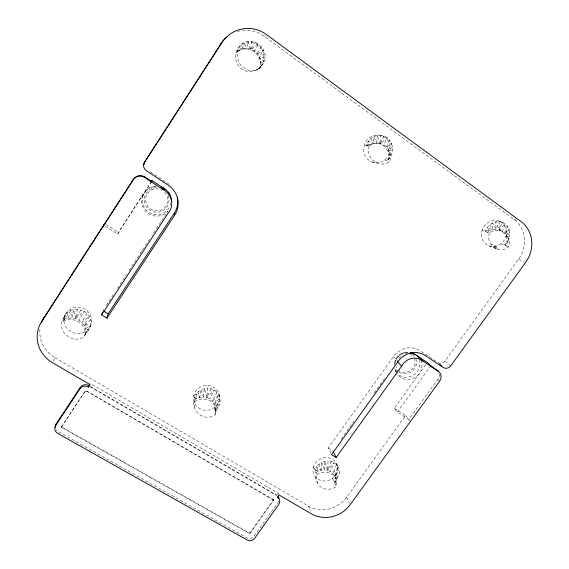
<?xml version="1.0" encoding="UTF-8"?>
<svg xmlns="http://www.w3.org/2000/svg" width="569" height="569" viewBox="0 0 569 569"><rect width="100%" height="100%" fill="white"/><g stroke="black" fill="none" stroke-linecap="round" stroke-linejoin="round"><path stroke-width="0.43" stroke-dasharray="2.85 2.13" d="M504.091 245.083C513.686 238.98 510.763 222.358 498.97 221.128M389.737 140.123L386.067 147.968L391.557 143.196L387.894 151.048L391.757 153.907L388.883 154.54L388.954 158.203L388.35 160.792L387.638 159.896L390.064 157.172C388.25 150.721 384.63 143.473 376.941 143.103L377.14 135.479C391.138 132.3 398.357 153.082 386.806 160.458M62.59 320.93L64.745 319.479L64.923 315.361L65.919 313.277M336.62 463.756L338.271 467.099L334.636 475.976L335.596 478.856L337.076 478.878L334.864 481.267L335.184 484.119C335.995 479.205 340.404 475.264 339.216 469.973C338.263 464.731 333.299 461.025 328.085 460.933L327.588 470.286C334.074 472.227 338.171 480.058 336.279 486.495C333.014 489.027 328.619 489.795 324.629 488.828C318.22 487.256 316.2 480.414 314.138 475.001M378.435 143.324L376.941 143.103L373.748 136.631C370.248 138.559 367.339 141.788 366.372 145.714L373.385 143.317L373.748 136.631L377.14 135.479L380.391 143.85L387.197 137.677L383.506 145.515M315.944 472.597L321.094 470.15L321.684 462.384L324.814 461.267L328.085 460.933M251.69 41.274L250.737 49.766C257.771 52.462 261.968 60.84 259.827 68.031L260.382 65.271L262.487 64.873C272.501 51.345 252.352 32.661 240.388 45.477M214.975 410.391L215.793 410.036L215.559 406.771L218.027 407.347L215.765 409.865L215.317 412.361L215.793 410.036C224.506 403.044 218.98 387.887 207.82 388.165L206.746 397.56C213.809 399.459 217.429 407.596 215.665 414.36C205.822 422.212 191.675 412.959 193.752 400.718M194.47 399.879L196.554 398.499L199.847 397.34L201.085 389.63L204.363 388.478L207.82 388.165M64.29 317.367C54.147 329.771 73.316 346.009 84.717 336.044L86.559 330.731M85.784 332.979L86.609 332.424L85.67 332.026L88.906 329.771L85.293 328.548L90.4 326.627C95.713 309.294 67.149 301.919 63.28 319.494C73.721 314.856 88.003 321.755 85.25 334.501L88.906 329.771L91.14 324.444M84.717 336.044C88.003 323.761 71.225 314.394 61.893 322.395M255.367 42.127L250.737 49.766L247.935 41.452L247.031 48.913L243.255 49.09L241.22 44.766L238.731 47.682L239.663 50.292L236.846 52.263L237.053 51.189L243.255 49.09L244.364 42.639L247.031 48.913L250.737 49.766L258.717 43.955L254.108 51.594M77.32 309.202L75.556 318.612L84.312 311.321L78.935 320.112M211.22 388.712L206.746 397.56L204.363 388.478L203.325 397.02L199.847 397.34L195.949 394.082L194.264 397.98L196.554 398.499L195.949 394.082L198.218 391.543L201.085 389.63L203.325 397.02L206.746 397.56L214.328 390.078L209.869 398.926M255.894 70.3L258.973 68.216A14.886 14.182 82 0 0 257.636 44.624A14.886 14.182 82 0 0 236.263 51.829L235.53 55.634A14.886 14.182 82 0 0 255.894 70.3L260.531 67.725L261.086 64.937A15.214 14.531 81.7 0 0 254.756 51.139A15.214 14.531 81.7 0 0 240.225 49.844L237.387 51.836M193.951 395.171L194.683 401.814L194.207 404.175L194.47 407.475M369.21 146.19C364.644 157.983 380.184 169.654 389.907 161.141L390.526 158.531A14.289 13.556 -68.1 0 0 385.021 145.735A14.289 13.556 -68.1 0 0 371.415 144.718L369.21 146.19L364.288 145.358M331.272 461.409L327.588 470.286L324.814 461.267L324.38 469.809L321.094 470.15L316.691 466.63L314.97 470.314L317.95 471.274L316.691 466.63L318.917 464.212L321.684 462.384L324.38 469.809L327.588 470.286L334.152 462.661L330.489 471.537M313.54 466.936L316.926 474.916L316.4 477.142L316.535 480.25L317.523 483.145M105.215 226.178L117.683 234.115L150.6 182.677M64.923 315.361L68.209 318.284L70.215 310.681L71.893 317.993L73.65 309.493L75.556 318.612L80.954 309.828M507.484 226L504.596 233.98L509.106 228.852L506.225 236.839L508.963 238.888L507.043 240.097L507 243.532L504.895 244.542L506.346 245.964C508.828 239.969 505.492 232.401 499.383 230.196L502.299 222.216C495.3 219.776 487.256 224.549 485.293 231.512C490.741 230.829 496.289 228.02 501.63 230.993M489.61 233.126C484.802 244.236 499.603 255.004 508.629 246.861L509.291 244.414A13.656 12.497 -55 0 0 504.511 232.501A13.656 12.497 -55 0 0 491.73 231.711L489.61 233.126L482.128 230.331M273.518 500.172L85.585 390.554L61.808 426.33L61.488 427.227L61.872 427.532L249.336 533.502L250.104 533.324L273.326 500.599L273.035 499.383L86.083 390.732M61.665 426.764L85.25 390.91M61.872 427.532L61.623 426.793M117.683 234.115L118.302 232.365L143.331 193.894A15.121 14.83 36 0 0 167.848 211.255L151.852 235.737M502.263 231.711L505.165 223.731L499.383 230.196L495.755 221.796L496.154 229.535L492.519 222.92L492.797 229.776L487.235 227.465L489.546 230.914L487.434 232.316M61.488 427.227L61.808 426.33M336.542 464.603L332.893 473.479L338.271 467.099M53.244 361.279L54.873 357.552A31.032 29.261 10.4 0 1 40.136 327.801M62.014 427.099L249.222 532.961L249.99 532.776L273.376 499.66M384.103 136.019L380.391 143.85L380.675 135.266L378.442 135.017M237.053 51.189L238.731 47.682L243.255 49.09M216.931 392.169L212.493 401.024L218.852 394.843L214.435 403.698L219.534 404.381L215.559 406.771M261.512 46.615L256.925 54.261L263.561 49.93L258.995 57.583L264.165 61.402L260.168 61.338L262.487 64.873L259.137 68.344M87.157 313.59L81.808 322.374L89.305 316.456L83.977 325.255L90.4 326.627M151.781 181.561L143.047 195.089M102.889 310.653L103.857 309.173M106.282 305.461L114.525 292.85M117.427 288.405L126.638 274.308M129.063 270.602L149.427 239.442M439.247 373.989A7.404 6.792 -40.1 0 1 437.86 379.303L408.812 419.453L397.333 412.141L394.303 408.258L427.269 362.489M277.644 494.511L278.447 493.38L90.315 383.478M330.824 453.201L328.285 448.031L393.542 356.478A19.438 17.973 -39.4 0 1 420.05 350.689L437.191 362.062M341.08 439.225L354.018 421.152M374.203 392.966L385.583 377.062M493.792 247.494L495.229 245.488L493.842 244.762L491.04 244.549M397.333 412.141L430.754 365.803M54.873 357.552L308.441 506.104A27.909 25.406 -25.1 0 0 346.514 497.327L405.647 415.484L394.303 408.258M437.902 362.531A5.285 4.858 -42.1 0 0 445.036 360.966L518.43 259.386A29.695 27.17 -55 0 0 513.928 219.406L264.222 36.281A32.867 31.38 81.6 0 0 237.309 31.523M334.095 481.772L334.864 481.267L335.71 481.922L335.596 478.856L338.598 476.068L334.636 475.976L339.216 469.973M509.916 232.102L506.225 236.839L509.867 235.523M85.137 391.301L85.976 391.116M392.532 146.674L387.894 151.048L392.596 150.33M90.613 319.742L83.977 325.255L90.983 323.206M236.057 52.889L237.927 51.402L237.387 54.211A15.271 14.538 82.3 0 0 258.255 69.262M264.222 36.281L265.36 35.442M264.727 53.671L258.995 57.583L264.934 57.583M367.78 145.948L369.971 144.483L368.285 141.411L373.385 143.317L376.941 143.103M194.683 401.814C201.689 395.946 213.972 399.637 215.907 408.734M316.926 474.916C322.609 470.293 332.268 471.587 335.731 478.301M334.636 475.976L339.33 473.031M258.12 68.799L260.531 67.725M220.203 401.159L214.435 403.698L219.968 397.909L219.414 395.114M366.6 144.704L369.971 144.483M406.031 352.332L407.681 352.261A13.066 12.091 -39.4 0 0 394.466 365.234M485.542 230.573L489.546 230.914M384.53 159.953L389.907 161.141M372.211 162.03L377.297 163.26M513.928 219.406L517.925 220.637M500.77 243.774L508.629 246.861M489.084 245.865L496.687 249.002M518.43 259.386L524.028 261.726M90.336 386.443L276.698 495.137M90.229 386.82L276.84 495.642M328.285 448.031L332.801 450.79M106.033 224.542L118.302 232.365M315.169 469.461L317.95 471.274M150.38 171.838L168.111 183.602A21.423 21.01 36.1 0 1 170.65 185.572M194.442 397.077L196.554 398.499M63.436 318.533L64.745 319.479M445.036 360.966L450.648 365.931M437.86 379.303L439.681 381.074M393.542 356.478L398.172 361.4M405.647 415.484L409.886 420.797M489.617 224.855L492.797 229.776M370.725 138.658L373.385 143.317M395.519 370.604L396.195 371.906M346.514 497.327L349.359 503.316M332.495 478.309L336.279 486.495M318.917 464.212L321.094 470.15M308.441 506.104L310.425 511.481M273.035 499.383L273.184 499.888M273.184 500.094L273.326 500.599M198.218 391.543L199.847 397.34M497.455 249.158L496.36 246.569L495.229 245.488L495.578 248.425M249.99 532.776L250.104 533.324M249.222 532.961L249.336 533.502M214.463 407.482L215.665 414.36M67.234 312.68L68.209 318.284M499.091 221.554L499.383 230.196M278.81 501.09A5.704 5.192 -20.1 0 1 278.141 502.349L254.336 535.849A5.676 5.114 -17.6 0 1 246.526 537.662L58.308 431.622A6.152 5.662 2.8 0 1 56.537 430.114M170.714 203.112A14.389 14.118 36.3 0 1 155.102 214.669A14.389 14.118 36.3 0 1 142.335 199.612A14.389 14.118 36.3 0 1 156.503 186.355M168.033 195.395A12.426 12.191 36.6 0 1 159.711 211.903A12.426 12.191 36.6 0 1 144.384 200.964A12.426 12.191 36.6 0 1 157.257 187.706M164.612 192.279A11.167 10.953 36.7 0 1 160.472 210.267A11.167 10.953 36.7 0 1 145.614 198.816A11.167 10.953 36.7 0 1 161.973 190.245M145.251 191.17A15.121 14.83 36 0 1 156.454 186.262M420.982 360.341A13.72 12.689 -39.4 0 1 420.463 371.699M418.777 374.224A13.72 12.689 -39.4 0 1 398.023 374.971M396.252 371.898A13.72 12.689 -39.4 0 1 395.419 367.645M398.656 358.605A13.72 12.689 -39.4 0 1 402.781 355.156M415.939 358.868A11.288 10.455 -39.4 0 1 412.048 371.329A11.288 10.455 -39.4 0 1 399.061 372.268M398.428 371.82A11.288 10.455 -39.4 0 1 395.533 368.179M394.623 363.534A11.288 10.455 -39.4 0 1 408.464 352.524M412.774 354.473A11.288 10.455 -39.4 0 1 414.431 356.13M419.061 359.608A13.066 12.091 -39.4 0 1 413.443 375.085A13.066 12.091 -39.4 0 1 397.375 373.428M396.942 372.915A13.066 12.091 -39.4 0 1 394.68 368.001M414.317 358.321A10.142 9.396 -39.5 0 1 409.175 371.401A10.142 9.396 -39.5 0 1 396.237 367.346M395.419 363.171A10.142 9.396 -39.5 0 1 407.859 353.278M409.915 353.932A10.142 9.396 -39.5 0 1 413.222 356.521M64.446 316.414L63.892 319.828A13.941 13.201 11.3 0 0 84.454 332.147L87.377 330.184A13.941 13.201 11.3 0 0 85.051 309.252A13.941 13.201 11.3 0 0 64.446 316.414M194.129 394.274L193.496 397.489A13.137 12.383 -12.9 0 0 212.429 408.834L215.253 406.956A13.137 12.383 -12.9 0 0 213.773 387.325A13.137 12.383 -12.9 0 0 194.129 394.274M364.516 144.362L363.705 147.926A13.99 13.265 -69.4 0 0 382.389 161.39L385.355 159.398A13.99 13.265 -69.4 0 0 384.85 137.364A13.99 13.265 -69.4 0 0 364.516 144.362M313.739 466.089L313.028 469.119A12.575 11.494 -25.7 0 0 330.532 479.603L333.256 477.804A12.575 11.494 -25.7 0 0 332.502 459.332A12.575 11.494 -25.7 0 0 313.739 466.089M482.37 229.399L481.495 232.749A13.379 12.255 -56 0 0 498.707 245.147L501.566 243.248A13.379 12.255 -56 0 0 501.766 222.6A13.379 12.255 -56 0 0 482.37 229.399"/><path stroke-width="0.85" d="M151.695 182.08L151.937 180.558L163.125 187.948L163.132 189.626L163.772 189.897A15.441 15.15 35.1 0 1 167.955 213.425L101.609 314.899L106.965 318.149L174.662 215.125L174.413 212.927A21.423 21.01 36.1 0 0 177.492 197.891M55.634 425.555L79.838 388.911A6.202 5.79 3.2 0 1 88.387 387.076L88.8 385.547A6.174 5.754 3.3 0 0 80.3 387.375L56.224 423.827L55.634 425.555A6.188 5.69 2.8 0 0 57.732 433.393L246.96 539.881A5.711 5.142 -17.6 0 0 254.812 538.054L278.746 504.397A5.733 5.213 -20.1 0 0 277.288 497.15L278.902 494.888L311.279 513.786A28.457 25.833 -25.1 0 0 350.07 504.81L439.681 381.074A7.454 6.828 -40.1 0 0 438.294 371.294L430.754 365.803M106.965 318.149L108.124 313.846L174.413 212.927M88.387 387.076L90.016 384.616L52.59 362.766A31.7 29.844 10 0 1 41.708 321.457L133.26 179.726A8.379 8.165 40.7 0 1 144.718 177.471L144.846 176.987L151.781 181.561M79.838 388.911L80.3 387.375M101.609 314.899L102.377 312.353M174.662 215.125A21.878 21.466 35.2 0 0 168.232 185.181L146.333 170.672A6.074 5.918 48 0 1 144.49 162.329L221.604 42.952A33.607 32.07 81.9 0 1 266.498 34.602L521.126 221.626A30.306 27.668 -54.8 0 1 525.628 262.387L450.648 365.931A5.391 4.936 -42 0 1 443.379 367.531L425.199 355.483A19.83 18.293 -39.3 0 0 398.172 361.4L331.549 454.681L336.151 457.483L401.657 366.166A13.997 12.909 -39.3 0 1 422.589 360.789L438.294 371.294M133.26 179.726L133.473 179.228A8.315 8.108 40.9 0 1 144.846 176.987M103.323 226.071L104.589 223.624L41.708 321.457M151.041 181.973L151.937 180.558M103.75 225.246L133.473 179.228M144.49 162.329L221.604 42.952M88.693 385.924L89.909 384.089M161.255 187.158L163.751 188.218A15.121 14.83 36 0 1 171.582 201.383M103.636 311.108L108.124 313.846M417.902 356.301L427.269 362.489L432.532 367.496M144.718 177.471L163.132 189.626M439.73 364.203L441.551 365.867M409.31 353.292A13.72 12.689 -39.4 0 1 417.497 355.895L423.002 361.201M417.497 355.895L418.976 357.368M397.553 361.784L401.657 366.166M333.178 451.53L336.151 457.483M163.751 188.218L163.772 189.897M41.487 322.587A31.032 29.261 10.4 0 1 44.254 317.047M220.31 44.453A32.867 31.38 81.6 0 1 227.052 36.949M143.993 164.882A5.946 5.79 48.4 0 1 144.889 161.226M278.234 496.524A5.704 5.192 -20.1 0 1 279.045 498.373M55.378 427.383A6.152 5.662 2.8 0 1 56.224 423.827M161.24 187.208A14.389 14.118 36.3 0 1 165.458 189.569M168.225 192.493A14.389 14.118 36.3 0 1 169.085 193.851M410.498 352.488A13.066 12.091 -39.4 0 1 415.484 354.743M436.48 369.58A7.404 6.792 -40.1 0 1 438.329 371.479"/></g></svg>
